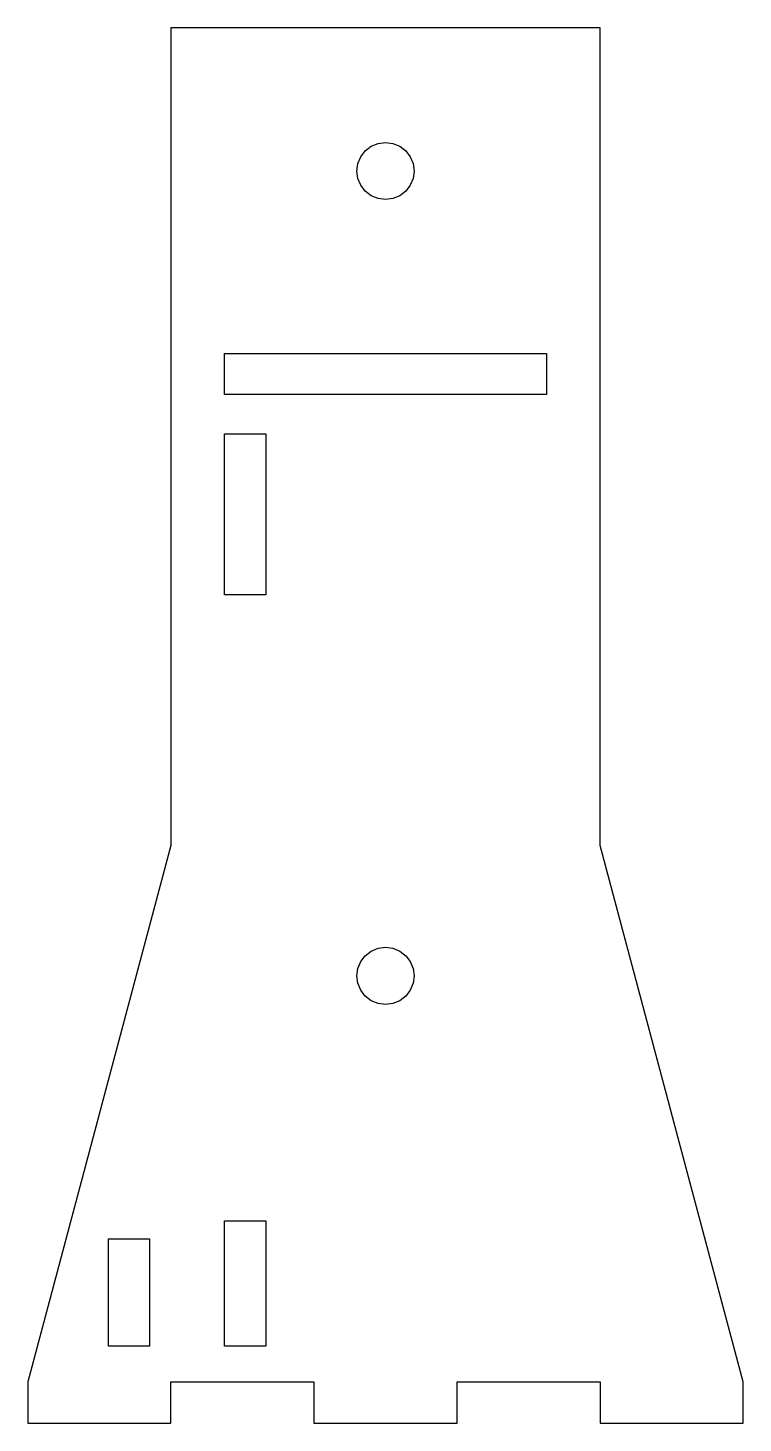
# Model space of a CAD drawing. Header units: metres. Extents: x -20 to 20, y 68 to 146.
import ezdxf

# ---------------------------------------------------------------- set-up
doc = ezdxf.new("R2010")
doc.units = ezdxf.units.M

msp = doc.modelspace()

# ---------------------------------------------------------------- linework, layer by layer
for p, q in [((12, 146), (-12, 146)), ((-12, 146), (-12, 100.3)), ((12, 100.3), (12, 146)), ((-1.38564, 138.8), (-1.13136, 139.131)), ((-1.13136, 139.131), (-0.799988, 139.386)), ((-0.799988, 139.386), (-0.414108, 139.545)), ((-0.414108, 139.545), (0, 139.6)), ((0, 139.6), (0.414108, 139.545)), ((0.414108, 139.545), (0.799988, 139.386)), ((0.799988, 139.386), (1.13136, 139.131)), ((1.13136, 139.131), (1.38564, 138.8)), ((-1.59999, 138), (-1.54547, 138.414)), ((-1.54547, 138.414), (-1.38564, 138.8)), ((1.38564, 138.8), (1.54547, 138.414)), ((1.54547, 138.414), (1.59999, 138)), ((-1.54547, 137.586), (-1.59999, 138)), ((-1.38564, 137.2), (-1.54547, 137.586)), ((1.54547, 137.586), (1.38564, 137.2)), ((1.59999, 138), (1.54547, 137.586)), ((-1.13136, 136.869), (-1.38564, 137.2)), ((-0.799988, 136.614), (-1.13136, 136.869)), ((-0.414108, 136.455), (-0.799988, 136.614)), ((0.799988, 136.614), (0.414108, 136.455)), ((1.13136, 136.869), (0.799988, 136.614)), ((1.38564, 137.2), (1.13136, 136.869)), ((0, 136.4), (-0.414108, 136.455)), ((0.414108, 136.455), (0, 136.4)), ((-9, 125.5), (-9, 127.8)), ((-9, 127.8), (9, 127.8)), ((9, 127.8), (9, 125.5)), ((9, 125.5), (-9, 125.5)), ((-9, 114.3), (-9, 123.3)), ((-9, 123.3), (-6.7, 123.3)), ((-6.7, 123.3), (-6.7, 114.3)), ((-6.7, 114.3), (-9, 114.3)), ((-12, 100.3), (-19.9973, 70.31)), ((19.9973, 70.31), (12, 100.3)), ((-1.13136, 94.1314), (-0.799988, 94.3856)), ((-0.799988, 94.3856), (-0.414108, 94.5455)), ((-0.414108, 94.5455), (0, 94.6)), ((0, 94.6), (0.414108, 94.5455)), ((0.414108, 94.5455), (0.799988, 94.3856)), ((0.799988, 94.3856), (1.13136, 94.1314)), ((-1.54547, 93.4141), (-1.38564, 93.8)), ((-1.38564, 93.8), (-1.13136, 94.1314)), ((1.13136, 94.1314), (1.38564, 93.8)), ((1.38564, 93.8), (1.54547, 93.4141)), ((-1.59999, 93), (-1.54547, 93.4141)), ((-1.54547, 92.5859), (-1.59999, 93)), ((1.54547, 93.4141), (1.59999, 93)), ((1.59999, 93), (1.54547, 92.5859)), ((-1.38564, 92.2), (-1.54547, 92.5859)), ((-1.13136, 91.8686), (-1.38564, 92.2)), ((1.38564, 92.2), (1.13136, 91.8686)), ((1.54547, 92.5859), (1.38564, 92.2)), ((-0.799988, 91.6143), (-1.13136, 91.8686)), ((-0.414108, 91.4545), (-0.799988, 91.6143)), ((0, 91.4), (-0.414108, 91.4545)), ((0.414108, 91.4545), (0, 91.4)), ((0.799988, 91.6143), (0.414108, 91.4545)), ((1.13136, 91.8686), (0.799988, 91.6143)), ((-9, 72.3), (-9, 79.3)), ((-9, 79.3), (-6.7, 79.3)), ((-6.7, 79.3), (-6.7, 72.3)), ((-15.5, 72.3), (-15.5, 78.3)), ((-15.5, 78.3), (-13.2, 78.3)), ((-13.2, 78.3), (-13.2, 72.3)), ((-13.2, 72.3), (-15.5, 72.3)), ((-6.7, 72.3), (-9, 72.3)), ((-19.9973, 70.31), (-20, 70.31)), ((-20, 70.31), (-20, 68)), ((-12, 70.3), (-4, 70.3)), ((-12, 68), (-12, 70.3)), ((-4, 70.3), (-4, 68)), ((4, 68), (4, 70.3)), ((4, 70.3), (12, 70.3)), ((12, 70.3), (12, 68)), ((20, 70.31), (19.9973, 70.31)), ((20, 68), (20, 70.31)), ((-20, 68), (-12, 68)), ((-4, 68), (4, 68)), ((12, 68), (20, 68))]:
    msp.add_line(p, q)

doc.saveas('drawing.dxf')
